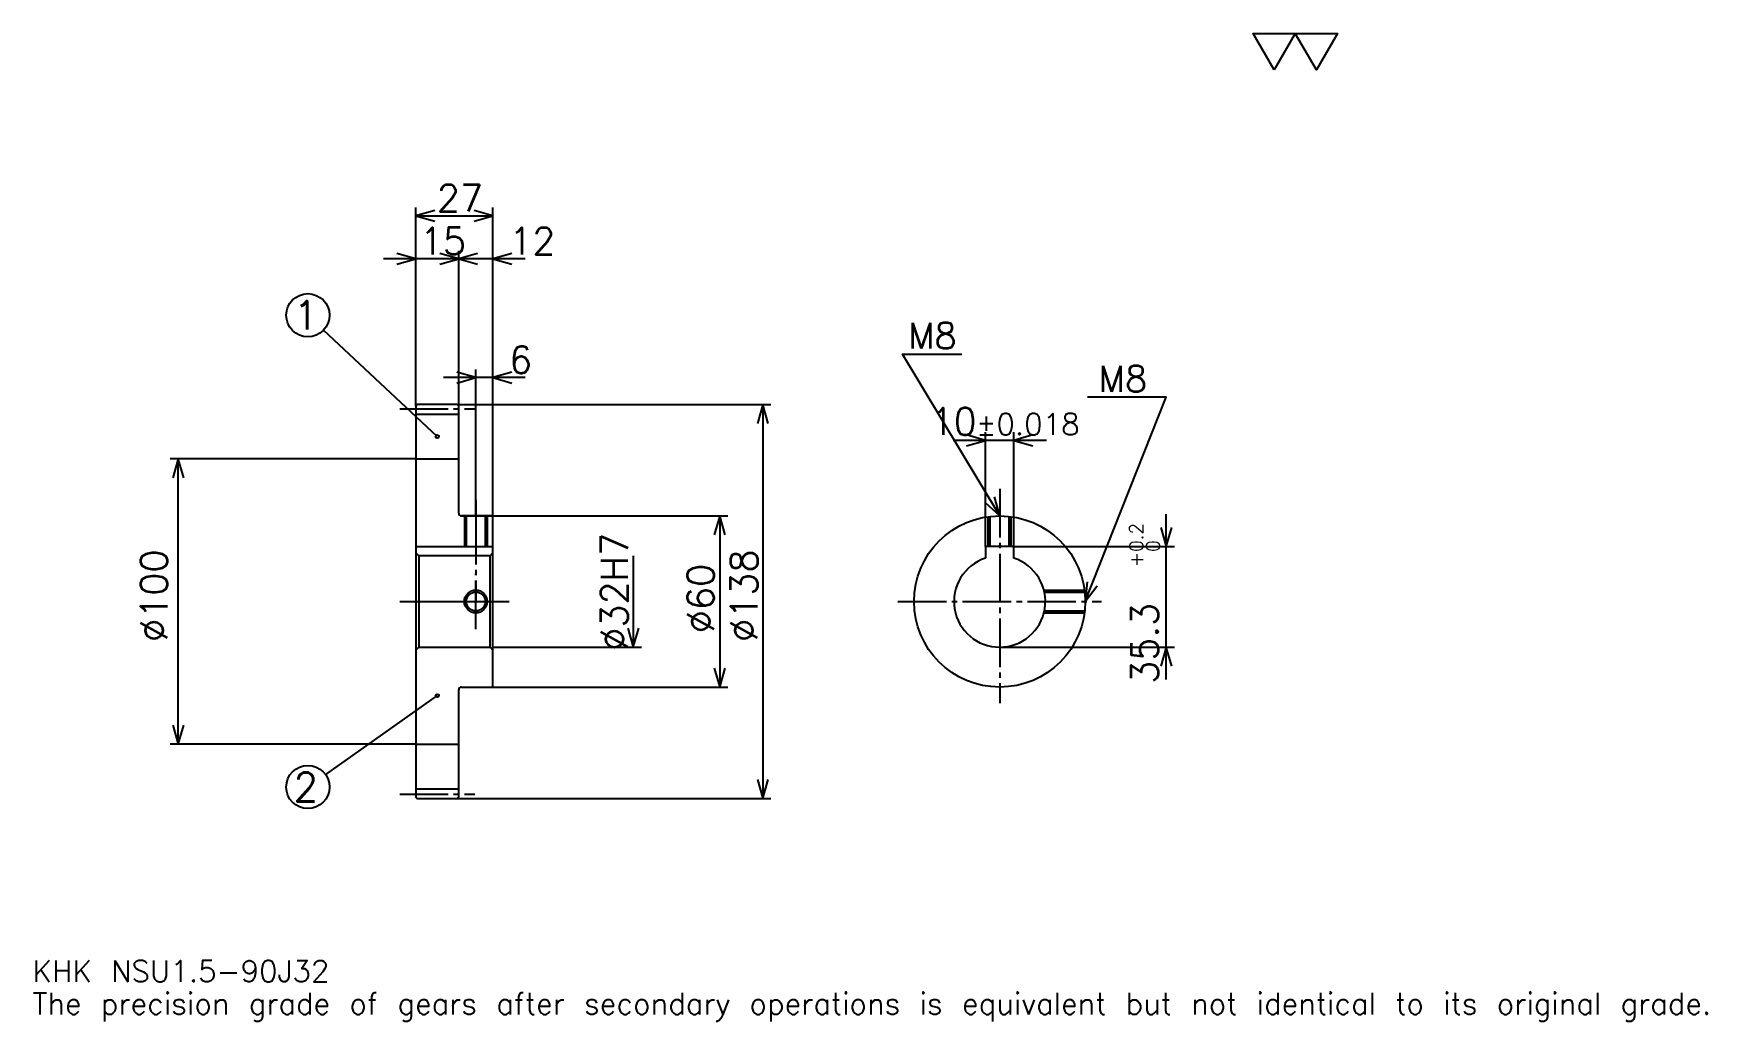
# Model space of a CAD drawing. Extents: x 19 to 606, y 7 to 353.
import ezdxf

# ---------------------------------------------------------------- set-up
doc = ezdxf.new("R2010")
doc.units = 0
doc.linetypes.add('DASHDOT', pattern=[22.695651, 17.021739, -1.891304, 1.891304, -1.891304])
doc.layers.get('0').update_dxf_attribs({"linetype": 'CONTINUOUS'})
doc.layers.add('DASHDOT', color=6, linetype='DASHDOT')
doc.styles.add('KANJI', font='TXT', dxfattribs={"bigfont": 'BIGFONT'})

msp = doc.modelspace()

# ---------------------------------------------------------------- linework, layer by layer
at = {"color": 5}
for p, q in [((153.195663, 223.141312), (153.195663, 292.17392)), ((153.195663, 289.336975), (180.195663, 289.336975)), ((180.195663, 223.141312), (180.195663, 292.17392)), ((168.195663, 223.141312), (168.195663, 277.043488)), ((179.543488, 274.206543), (141.847839, 274.206543)), ((191.543488, 274.206543), (156.847839, 274.206543)), ((160.695663, 211.953812), (120.887444, 249.291916)), ((174.195663, 223.141312), (174.195663, 235.434784)), ((191.543488, 232.597839), (162.847839, 232.597839)), ((153.195663, 222.641312), (153.195663, 223.141312)), ((167.695663, 223.141312), (180.195663, 223.141312)), ((168.195663, 222.641312), (168.195663, 223.141312)), ((174.195663, 184.141312), (174.195663, 223.141312)), ((174.195663, 184.141312), (174.195663, 223.141312)), ((180.195663, 223.141312), (277.597839, 223.141312)), ((180.195663, 183.641312), (180.195663, 223.141312)), ((274.760864, 223.141312), (274.760864, 85.141312)), ((352.717407, 173.441315), (352.717407, 213.456528)), ((362.717407, 173.441315), (362.717407, 213.456528)), ((374.065247, 210.619568), (341.369568, 210.619568)), ((153.195663, 204.141312), (67.141312, 204.141312)), ((69.978271, 104.141312), (69.978271, 204.141312)), ((169.195663, 184.141312), (180.195663, 184.141312)), ((180.195663, 184.141312), (262.467407, 184.141312)), ((259.630432, 184.141312), (259.630432, 124.141312)), ((416.086975, 126.793488), (416.086975, 184.789139)), ((229.369568, 170.141312), (229.369568, 138.141312)), ((362.717407, 173.441315), (418.923889, 173.441315)), ((180.195663, 138.141312), (232.206543, 138.141312)), ((357.717407, 138.141312), (418.923889, 138.141312)), ((169.195663, 124.141312), (180.195663, 124.141312)), ((180.195663, 124.141312), (262.467407, 124.141312)), ((160.695663, 121.141312), (121.548111, 93.480797)), ((153.195663, 104.141312), (67.141312, 104.141312)), ((167.695663, 85.141312), (180.195663, 85.141312)), ((180.195663, 85.141312), (277.597839, 85.141312))]:
    msp.add_line(p, q, dxfattribs=at)
at = {"color": 4}
for p, q in [((153.195663, 219.766312), (168.195663, 219.766312)), ((153.195663, 204.141312), (168.195663, 204.141312)), ((153.195663, 173.441315), (180.195663, 173.441315)), ((154.195663, 170.141312), (154.195663, 138.141312)), ((179.195663, 170.141312), (180.195663, 171.141312)), ((179.195663, 138.141312), (180.195663, 137.141312)), ((153.195663, 104.141312), (168.195663, 104.141312)), ((153.195663, 88.516312), (168.195663, 88.516312))]:
    msp.add_line(p, q, dxfattribs=at)
at = {"color": 7}
msp.add_lwpolyline([(453.913055, 340.434784), (446.536957, 353.220001), (476.041321, 353.220001), (468.665222, 340.434784), (461.289154, 353.220001), (453.913055, 340.434784)], dxfattribs=at)
at = {"color": 5}
for points in [[(159.815231, 291.228271), (153.195663, 289.336975), (159.815231, 287.445648)], [(173.576096, 287.445648), (180.195663, 289.336975), (173.576096, 291.228271)], [(146.576096, 272.315216), (153.195663, 274.206543), (146.576096, 276.097839)], [(161.576096, 272.315216), (168.195663, 274.206543), (161.576096, 276.097839)], [(174.815231, 276.097839), (168.195663, 274.206543), (174.815231, 272.315216)], [(186.815231, 276.097839), (180.195663, 274.206543), (186.815231, 272.315216)], [(357.717407, 184.141312), (323.67392, 240.880432), (344.478271, 240.880432)], [(167.576096, 230.706528), (174.195663, 232.597839), (167.576096, 234.489136)], [(186.815231, 234.489136), (180.195663, 232.597839), (186.815231, 230.706528)], [(276.652191, 216.521744), (274.760864, 223.141312), (272.869568, 216.521744)], [(387.717407, 154.141312), (416.086975, 225.75), (388.473907, 225.75)], [(346.097839, 208.728271), (352.717407, 210.619568), (346.097839, 212.51088)], [(369.336975, 212.51088), (362.717407, 210.619568), (369.336975, 208.728271)], [(71.869576, 197.521744), (69.978271, 204.141312), (68.086967, 197.521744)], [(352.68988, 188.844482), (357.717407, 184.141312), (355.933441, 190.790619)], [(261.521759, 177.521744), (259.630432, 184.141312), (257.739136, 177.521744)], [(414.195679, 180.060883), (416.086975, 173.441315), (417.978271, 180.060883)], [(388.397217, 160.992111), (387.717407, 154.141312), (391.913879, 159.598892)], [(227.478271, 144.76088), (229.369568, 138.141312), (231.26088, 144.76088)], [(417.978271, 131.521744), (416.086975, 138.141312), (414.195679, 131.521744)], [(257.739136, 130.76088), (259.630432, 124.141312), (261.521759, 130.76088)], [(68.086967, 110.76088), (69.978271, 104.141312), (71.869576, 110.76088)], [(272.869568, 91.76088), (274.760864, 85.141312), (276.652191, 91.76088)]]:
    msp.add_lwpolyline(points, dxfattribs=at)
at = {"color": 4}
for points in [[(168.195663, 185.141312), (168.195663, 222.641312), (167.695663, 223.141312), (153.695663, 223.141312), (153.195663, 222.641312), (153.195663, 137.141312)], [(169.195663, 124.141312), (179.695663, 124.141312), (180.195663, 124.641312), (180.195663, 183.641312), (179.695663, 184.141312), (169.195663, 184.141312)], [(170.195663, 184.141312), (170.195663, 173.441315)], [(170.870667, 184.141312), (170.870667, 173.441315)], [(177.52066, 184.141312), (177.52066, 173.441315)], [(178.195663, 184.141312), (178.195663, 173.441315)], [(353.717407, 173.441315), (353.717407, 183.873444)], [(354.392395, 173.441315), (354.392395, 183.956482)], [(361.042419, 173.441315), (361.042419, 183.956482)], [(361.717407, 173.441315), (361.717407, 183.873444)], [(153.195663, 137.141312), (154.195663, 138.141312), (179.195663, 138.141312), (179.195663, 170.141312), (154.195663, 170.141312), (153.195663, 171.141312)], [(362.717407, 169.339996), (362.717407, 173.441315), (352.717407, 173.441315), (352.717407, 169.339996)], [(373.209351, 158.141312), (387.449524, 158.141312)], [(373.368103, 157.466309), (387.532593, 157.466309)], [(373.209351, 150.141312), (387.449524, 150.141312)], [(373.368103, 150.816315), (387.532593, 150.816315)], [(153.195663, 137.141312), (153.195663, 85.641312), (153.695663, 85.141312), (167.695663, 85.141312), (168.195663, 85.641312), (168.195663, 123.141312)]]:
    msp.add_lwpolyline(points, dxfattribs=at)
at = {"color": 5}
for centre, radius in [((115.369576, 254.467407), 7.565217), ((160.695663, 211.953812), 0.567391), ((160.695663, 121.141312), 0.567391), ((115.369576, 89.115227), 7.565217)]:
    msp.add_circle(centre, radius, dxfattribs=at)
at = {"color": 4}
for centre, radius in [((357.717407, 154.141312), 30), ((174.195663, 154.141312), 3.325)]:
    msp.add_circle(centre, radius, dxfattribs=at)
at = {"color": 7}
msp.add_circle((174.195663, 154.141312), 4, dxfattribs=at)
at = {"color": 4}
for centre, radius, start, end in [((169.195663, 185.141312), 1, 180, 270), ((357.717407, 154.141312), 16, 108.209957329, 71.790042671), ((169.195663, 123.141312), 1, 90, 180)]:
    msp.add_arc(centre, radius, start, end, dxfattribs=at)
at = {"layer": 'DASHDOT', "color": 7}
for p, q in [((147.521744, 221.641312), (173.869583, 221.641312)), ((357.717407, 193.597839), (357.717407, 118.4674)), ((174.195663, 184.141312), (174.195663, 154.141312)), ((147.521744, 154.141312), (185.869568, 154.141312)), ((322.043488, 154.141312), (393.391296, 154.141312)), ((147.521744, 86.641312), (173.869583, 86.641312))]:
    msp.add_line(p, q, dxfattribs=at)
for points in [[(174.195663, 189.815216), (174.195663, 167.767395)], [(174.195663, 144.467392), (174.195663, 163.815231)], [(164.521744, 154.141312), (183.869568, 154.141312)]]:
    msp.add_lwpolyline(points, dxfattribs=at)

# ---------------------------------------------------------------- texts
at = {"color": 7, "style": 'KANJI'}
for s, height, p in [('27', 9.456522, (160.54892, 290.850006)), ('15', 9.456522, (154.54892, 275.719574)), ('12', 9.456522, (185.869568, 275.719574)), ('1', 10.086957, (110.326096, 249.42392)), ('M8', 9.078261, (325.565247, 242.771744)), ('6', 9.456522, (185.869568, 234.11087)), ('M8', 9.078261, (392.256531, 227.641312)), ('10', 9.456522, (333.468994, 212.51088)), ('%%p0.018', 7.565217, (349.449371, 212.51088)), ('2', 10.086957, (110.326096, 84.071747)), ('KHK NSU1.5-90J32', 7.565217, (18.913044, 20.804348)), ('The precision grade of gears after secondary operations is equivalent but not identical to its original grade.', 7.565217, (18.913044, 9.456522))]:
    msp.add_text(s, height=height, dxfattribs=at).set_placement(p)
for s, height, p in [('%%c32H7', 9.456522, (227.478271, 136.883163)), ('0.2', 4.728261, (407.954346, 171.524597)), ('%%c100', 9.456522, (66.195663, 139.956528)), ('%%c138', 9.456522, (272.869568, 139.956528)), ('+', 4.728261, (407.954346, 166.228943)), ('0', 4.728261, (413.817383, 171.524597)), ('%%c60', 9.456522, (257.739136, 143.029907)), ('35.3', 9.456522, (413.25, 125.297379))]:
    msp.add_text(s, height=height, rotation=90, dxfattribs=at).set_placement(p)

doc.saveas('drawing.dxf')
